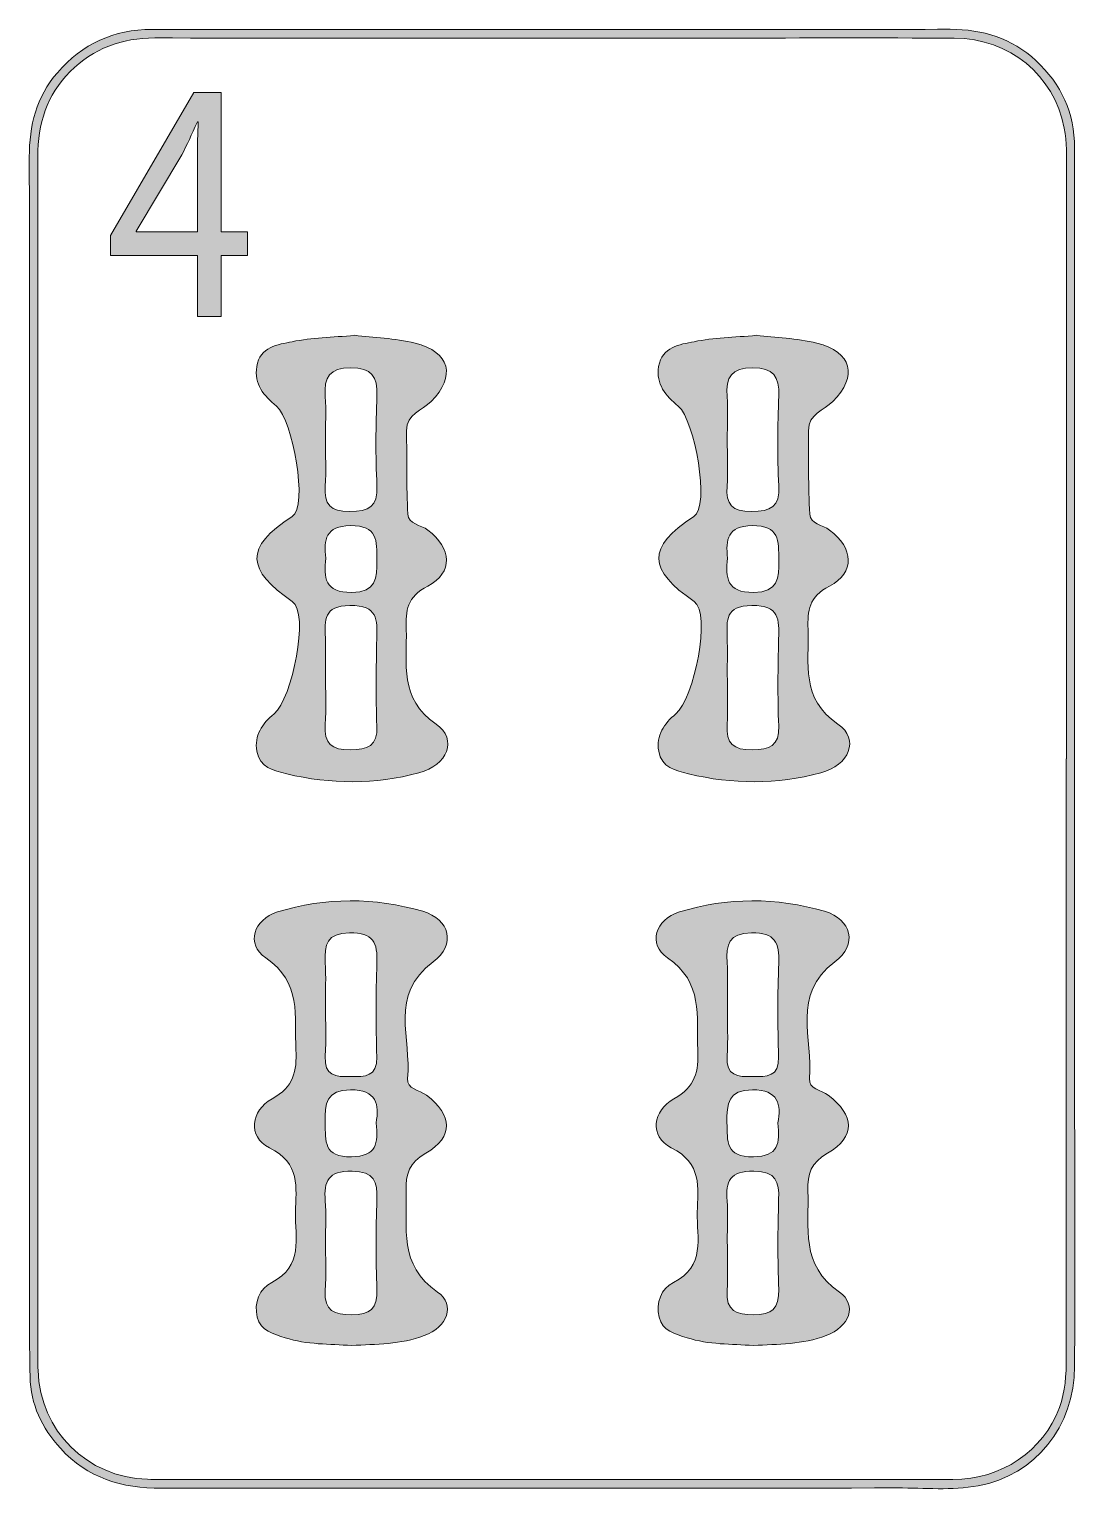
# Model space of a CAD drawing. Extents: x 2183 to 2494, y -981 to -547.
import ezdxf

# ---------------------------------------------------------------- set-up
doc = ezdxf.new("R2010")
doc.units = 0
doc.header["$MEASUREMENT"] = 0
doc.layers.add('Layer 1', color=7, linetype='Continuous', lineweight=0)

msp = doc.modelspace()

# ---------------------------------------------------------------- hatches: boundary and pattern name
at = {"layer": 'Layer 1', "true_color": 0x000000, "transparency": 33554687}
h = msp.add_hatch(color=18, dxfattribs=at)
h.dxf.hatch_style = 2
edge = h.paths.add_edge_path()
edge.add_spline(control_points=[(2491.23, -763.73), (2491.23, -763.73), (2491.18, -763.73), (2491.18, -763.73), (2491.18, -823.12), (2491.17, -882.52), (2491.18, -941.92), (2491.18, -946.93), (2490.89, -951.88), (2489.12, -956.65), (2484.32, -969.61), (2471.89, -978.05), (2457.46, -978.05), (2380.2, -978.04), (2302.93, -978.03), (2225.67, -978.02), (2223.12, -978.02), (2220.56, -978.08), (2218.01, -977.99), (2199.83, -977.34), (2186.15, -963.71), (2185.43, -945.55), (2185.39, -944.62), (2185.4, -943.7), (2185.4, -942.76), (2185.4, -823.39), (2185.43, -704.01), (2185.37, -584.63), (2185.37, -574.9), (2187.99, -566.36), (2194.99, -559.37), (2201.95, -552.44), (2210.35, -549.36), (2220.13, -549.37), (2277.09, -549.42), (2334.05, -549.39), (2391.01, -549.39), (2413.29, -549.39), (2435.57, -549.3), (2457.84, -549.43), (2474.39, -549.52), (2487.48, -560.34), (2490.59, -576.17), (2491.43, -580.41), (2491.21, -584.72), (2491.22, -589), (2491.23, -647.24), (2491.23, -705.49), (2491.23, -763.73)], knot_values=[0, 0, 0, 0, 1, 1, 1, 2, 2, 2, 3, 3, 3, 4, 4, 4, 5, 5, 5, 6, 6, 6, 7, 7, 7, 8, 8, 8, 9, 9, 9, 10, 10, 10, 11, 11, 11, 12, 12, 12, 13, 13, 13, 14, 14, 14, 15, 15, 15, 16, 16, 16, 16], degree=3, periodic=0)
edge = h.paths.add_edge_path()
edge.add_spline(control_points=[(2493.66, -815.57), (2493.66, -737.72), (2493.68, -659.87), (2493.66, -582.03), (2493.66, -571.72), (2489.71, -563.11), (2482.17, -556.11), (2474.98, -549.44), (2466.35, -546.77), (2456.7, -546.79), (2436.63, -546.82), (2416.56, -546.82), (2396.49, -546.82), (2337.43, -546.82), (2278.38, -546.8), (2219.32, -546.8), (2207.98, -546.8), (2198.6, -551.13), (2191.18, -559.69), (2184.9, -566.91), (2182.82, -575.42), (2182.84, -584.81), (2182.92, -644.33), (2182.88, -703.85), (2182.88, -763.36), (2182.88, -813.02), (2182.86, -862.68), (2182.88, -912.33), (2182.88, -924.04), (2182.82, -935.76), (2183.06, -947.47), (2183.23, -955.68), (2186.58, -962.72), (2192.09, -968.77), (2200.17, -977.63), (2210.37, -980.68), (2222.11, -980.65), (2295.08, -980.54), (2368.06, -980.63), (2441.03, -980.56), (2449.02, -980.54), (2457.09, -981.39), (2465.01, -979.92), (2482.05, -976.75), (2493.66, -962.3), (2493.67, -944.35), (2493.7, -901.43), (2493.66, -858.5), (2493.66, -815.57)], knot_values=[0, 0, 0, 0, 1, 1, 1, 2, 2, 2, 3, 3, 3, 4, 4, 4, 5, 5, 5, 6, 6, 6, 7, 7, 7, 8, 8, 8, 9, 9, 9, 10, 10, 10, 11, 11, 11, 12, 12, 12, 13, 13, 13, 14, 14, 14, 15, 15, 15, 16, 16, 16, 16], degree=3, periodic=0)
at = {"layer": 'Layer 1', "true_color": 0x831618, "transparency": 33554687}
h = msp.add_hatch(color=246, dxfattribs=at)
h.dxf.hatch_style = 2
edge = h.paths.add_edge_path()
edge.add_spline(control_points=[(2232.82, -584.76), (2232.82, -584.76), (2232.82, -606.97), (2232.82, -606.97), (2232.82, -606.97), (2214.6, -606.97), (2214.6, -606.97), (2214.6, -606.97), (2214.6, -606.77), (2214.6, -606.77), (2214.6, -606.77), (2228.2, -584.14), (2228.2, -584.14), (2229.74, -581.07), (2231.11, -578.2), (2232.82, -574.31), (2232.82, -574.31), (2233.08, -574.31), (2233.08, -574.31), (2232.9, -577.79), (2232.82, -581.27), (2232.82, -584.76)], knot_values=[0, 0, 0, 0, 1, 1, 1, 2, 2, 2, 3, 3, 3, 4, 4, 4, 5, 5, 5, 6, 6, 6, 7, 7, 7, 7], degree=3, periodic=0)
edge = h.paths.add_edge_path()
edge.add_spline(control_points=[(2239.92, -606.97), (2239.92, -606.97), (2239.92, -565.61), (2239.92, -565.61), (2239.92, -565.61), (2231.79, -565.61), (2231.79, -565.61), (2231.79, -565.61), (2206.98, -608.1), (2206.98, -608.1), (2206.98, -608.1), (2206.98, -614.04), (2206.98, -614.04), (2206.98, -614.04), (2232.82, -614.04), (2232.82, -614.04), (2232.82, -614.04), (2232.82, -632.16), (2232.82, -632.16), (2232.82, -632.16), (2239.92, -632.16), (2239.92, -632.16), (2239.92, -632.16), (2239.92, -614.04), (2239.92, -614.04), (2239.92, -614.04), (2247.71, -614.04), (2247.71, -614.04), (2247.71, -614.04), (2247.71, -606.97), (2247.71, -606.97), (2247.71, -606.97), (2239.92, -606.97), (2239.92, -606.97)], knot_values=[0, 0, 0, 0, 1, 1, 1, 2, 2, 2, 3, 3, 3, 4, 4, 4, 5, 5, 5, 6, 6, 6, 7, 7, 7, 8, 8, 8, 9, 9, 9, 10, 10, 10, 11, 11, 11, 11], degree=3, periodic=0)
at = {"layer": 'Layer 1', "true_color": 0x0f592d, "transparency": 33554687}
h = msp.add_hatch(color=118, dxfattribs=at)
h.dxf.hatch_style = 2
edge = h.paths.add_edge_path()
edge.add_spline(control_points=[(2271.01, -704.08), (2270.32, -709.84), (2270.67, -714.35), (2278.7, -714.25), (2286.07, -714.16), (2286.24, -710.08), (2286.21, -704.62), (2286.18, -698.95), (2286.42, -694.25), (2278.31, -694.39), (2270.94, -694.52), (2270.35, -698.5), (2271.01, -704.08)], knot_values=[0, 0, 0, 0, 1, 1, 1, 2, 2, 2, 3, 3, 3, 4, 4, 4, 4], degree=3, periodic=0)
edge = h.paths.add_edge_path()
edge.add_spline(control_points=[(2270.91, -738.62), (2270.91, -743.6), (2271.18, -748.6), (2270.84, -753.55), (2270.44, -759.21), (2272.76, -761.14), (2278.32, -761.06), (2283.47, -760.99), (2286.44, -759.96), (2286.19, -753.92), (2285.83, -745.31), (2285.96, -736.67), (2286.16, -728.05), (2286.29, -722.34), (2286.52, -718.03), (2278.19, -718.13), (2270.21, -718.23), (2270.76, -722.53), (2270.88, -727.68), (2270.97, -731.33), (2270.9, -734.98), (2270.91, -738.62)], knot_values=[0, 0, 0, 0, 1, 1, 1, 2, 2, 2, 3, 3, 3, 4, 4, 4, 5, 5, 5, 6, 6, 6, 7, 7, 7, 7], degree=3, periodic=0)
edge = h.paths.add_edge_path()
edge.add_spline(control_points=[(2270.9, -668.8), (2270.9, -673.42), (2271.15, -678.05), (2270.84, -682.65), (2270.46, -688.09), (2272.31, -690.21), (2278.08, -690.19), (2283.83, -690.17), (2286.54, -688.87), (2286.22, -682.51), (2285.77, -673.63), (2285.85, -664.7), (2286.2, -655.81), (2286.44, -649.98), (2284.61, -647.47), (2278.44, -647.46), (2272.13, -647.45), (2270.42, -650.27), (2270.84, -655.95), (2271.15, -660.21), (2270.9, -664.52), (2270.9, -668.8)], knot_values=[0, 0, 0, 0, 1, 1, 1, 2, 2, 2, 3, 3, 3, 4, 4, 4, 5, 5, 5, 6, 6, 6, 7, 7, 7, 7], degree=3, periodic=0)
edge = h.paths.add_edge_path()
edge.add_spline(control_points=[(2279.63, -637.79), (2285.11, -638.46), (2291.48, -638.64), (2297.53, -640.13), (2308.01, -642.71), (2309.77, -649.93), (2302.32, -657.45), (2299.65, -660.14), (2294.96, -661.16), (2295.02, -666.15), (2295.11, -674.43), (2294.94, -682.72), (2295.4, -690.97), (2295.57, -693.9), (2299.29, -694.17), (2301.34, -695.71), (2308.47, -701.02), (2308.98, -708.43), (2301.31, -712.35), (2295.12, -715.51), (2294.74, -719.7), (2294.92, -725.21), (2295.24, -735.42), (2292.65, -745.76), (2303.82, -753.44), (2310.32, -757.91), (2307.19, -765.71), (2298.68, -767.93), (2285.66, -771.34), (2272.47, -771.36), (2259.37, -768.19), (2255.55, -767.27), (2251.32, -766.32), (2250.5, -761.48), (2249.69, -756.73), (2252.11, -753.32), (2255.61, -750.34), (2261.03, -745.74), (2266.23, -720.5), (2261.02, -716.92), (2247.47, -707.61), (2246.64, -700.87), (2261, -691.7), (2265.82, -688.62), (2261.22, -662.98), (2256.33, -658.89), (2252.59, -655.77), (2249.63, -652.32), (2250.47, -647.09), (2251.43, -641.16), (2256.75, -640.55), (2261.04, -639.68), (2266.84, -638.5), (2272.86, -638.42), (2279.63, -637.79)], knot_values=[0, 0, 0, 0, 1, 1, 1, 2, 2, 2, 3, 3, 3, 4, 4, 4, 5, 5, 5, 6, 6, 6, 7, 7, 7, 8, 8, 8, 9, 9, 9, 10, 10, 10, 11, 11, 11, 12, 12, 12, 13, 13, 13, 14, 14, 14, 15, 15, 15, 16, 16, 16, 17, 17, 17, 18, 18, 18, 18], degree=3, periodic=0)
h = msp.add_hatch(color=118, dxfattribs=at)
h.dxf.hatch_style = 2
edge = h.paths.add_edge_path()
edge.add_spline(control_points=[(2390.49, -704.08), (2389.8, -709.84), (2390.15, -714.35), (2398.18, -714.25), (2405.56, -714.16), (2405.72, -710.08), (2405.69, -704.62), (2405.66, -698.95), (2405.9, -694.25), (2397.79, -694.39), (2390.42, -694.52), (2389.83, -698.5), (2390.49, -704.08)], knot_values=[0, 0, 0, 0, 1, 1, 1, 2, 2, 2, 3, 3, 3, 4, 4, 4, 4], degree=3, periodic=0)
edge = h.paths.add_edge_path()
edge.add_spline(control_points=[(2390.39, -738.62), (2390.39, -743.6), (2390.66, -748.6), (2390.32, -753.55), (2389.92, -759.21), (2392.24, -761.14), (2397.8, -761.06), (2402.95, -760.99), (2405.92, -759.96), (2405.67, -753.92), (2405.31, -745.31), (2405.44, -736.67), (2405.64, -728.05), (2405.77, -722.34), (2406, -718.03), (2397.67, -718.13), (2389.69, -718.23), (2390.24, -722.53), (2390.36, -727.68), (2390.45, -731.33), (2390.38, -734.98), (2390.39, -738.62)], knot_values=[0, 0, 0, 0, 1, 1, 1, 2, 2, 2, 3, 3, 3, 4, 4, 4, 5, 5, 5, 6, 6, 6, 7, 7, 7, 7], degree=3, periodic=0)
edge = h.paths.add_edge_path()
edge.add_spline(control_points=[(2390.38, -668.8), (2390.38, -673.42), (2390.63, -678.05), (2390.32, -682.65), (2389.94, -688.09), (2391.79, -690.21), (2397.56, -690.19), (2403.31, -690.17), (2406.02, -688.87), (2405.7, -682.51), (2405.25, -673.63), (2405.33, -664.7), (2405.68, -655.81), (2405.92, -649.98), (2404.09, -647.47), (2397.92, -647.46), (2391.61, -647.45), (2389.9, -650.27), (2390.32, -655.95), (2390.63, -660.21), (2390.38, -664.52), (2390.38, -668.8)], knot_values=[0, 0, 0, 0, 1, 1, 1, 2, 2, 2, 3, 3, 3, 4, 4, 4, 5, 5, 5, 6, 6, 6, 7, 7, 7, 7], degree=3, periodic=0)
edge = h.paths.add_edge_path()
edge.add_spline(control_points=[(2399.11, -637.79), (2404.59, -638.46), (2410.97, -638.64), (2417.01, -640.13), (2427.49, -642.71), (2429.25, -649.93), (2421.8, -657.45), (2419.13, -660.14), (2414.44, -661.16), (2414.5, -666.15), (2414.59, -674.43), (2414.42, -682.72), (2414.89, -690.97), (2415.05, -693.9), (2418.77, -694.17), (2420.82, -695.71), (2427.95, -701.02), (2428.46, -708.43), (2420.79, -712.35), (2414.6, -715.51), (2414.22, -719.7), (2414.4, -725.21), (2414.72, -735.42), (2412.13, -745.76), (2423.3, -753.44), (2429.8, -757.91), (2426.67, -765.71), (2418.16, -767.93), (2405.15, -771.34), (2391.95, -771.36), (2378.85, -768.19), (2375.03, -767.27), (2370.8, -766.32), (2369.98, -761.48), (2369.17, -756.73), (2371.59, -753.32), (2375.09, -750.34), (2380.51, -745.74), (2385.71, -720.5), (2380.5, -716.92), (2366.95, -707.61), (2366.12, -700.87), (2380.48, -691.7), (2385.3, -688.62), (2380.7, -662.98), (2375.81, -658.89), (2372.07, -655.77), (2369.11, -652.32), (2369.95, -647.09), (2370.91, -641.16), (2376.23, -640.55), (2380.52, -639.68), (2386.32, -638.5), (2392.34, -638.42), (2399.11, -637.79)], knot_values=[0, 0, 0, 0, 1, 1, 1, 2, 2, 2, 3, 3, 3, 4, 4, 4, 5, 5, 5, 6, 6, 6, 7, 7, 7, 8, 8, 8, 9, 9, 9, 10, 10, 10, 11, 11, 11, 12, 12, 12, 13, 13, 13, 14, 14, 14, 15, 15, 15, 16, 16, 16, 17, 17, 17, 18, 18, 18, 18], degree=3, periodic=0)
h = msp.add_hatch(color=118, dxfattribs=at)
h.dxf.hatch_style = 2
edge = h.paths.add_edge_path()
edge.add_spline(control_points=[(2285.94, -872), (2286.99, -866.55), (2286.09, -862.12), (2278.36, -862.14), (2271.21, -862.15), (2270.68, -866.31), (2270.81, -871.89), (2270.93, -877.44), (2270.33, -882.24), (2278.65, -882.09), (2286.11, -881.96), (2286.65, -878.12), (2285.94, -872)], knot_values=[0, 0, 0, 0, 1, 1, 1, 2, 2, 2, 3, 3, 3, 4, 4, 4, 4], degree=3, periodic=0)
edge = h.paths.add_edge_path()
edge.add_spline(control_points=[(2270.92, -837.21), (2270.92, -842.19), (2271.18, -847.18), (2270.85, -852.13), (2270.45, -858.11), (2274, -858.31), (2278.41, -858.24), (2282.63, -858.18), (2286.36, -858.44), (2286.17, -852.32), (2285.87, -843.04), (2285.85, -833.73), (2286.2, -824.46), (2286.43, -818.43), (2285.11, -815.38), (2278.1, -815.46), (2271.24, -815.54), (2270.59, -819.01), (2270.86, -824.27), (2271.07, -828.57), (2270.9, -832.9), (2270.92, -837.21)], knot_values=[0, 0, 0, 0, 1, 1, 1, 2, 2, 2, 3, 3, 3, 4, 4, 4, 5, 5, 5, 6, 6, 6, 7, 7, 7, 7], degree=3, periodic=0)
edge = h.paths.add_edge_path()
edge.add_spline(control_points=[(2270.91, -907.08), (2270.91, -912.03), (2271.18, -916.99), (2270.84, -921.91), (2270.42, -927.94), (2273.65, -929.03), (2278.7, -929.09), (2284.15, -929.16), (2286.4, -927.14), (2286.19, -921.52), (2285.86, -912.63), (2285.91, -903.72), (2286.18, -894.82), (2286.34, -889.42), (2285.49, -886.45), (2278.81, -886.35), (2271.71, -886.24), (2270.37, -889.28), (2270.84, -895.22), (2271.15, -899.15), (2270.9, -903.13), (2270.91, -907.08)], knot_values=[0, 0, 0, 0, 1, 1, 1, 2, 2, 2, 3, 3, 3, 4, 4, 4, 5, 5, 5, 6, 6, 6, 7, 7, 7, 7], degree=3, periodic=0)
edge = h.paths.add_edge_path()
edge.add_spline(control_points=[(2278.67, -938.22), (2272.06, -937.71), (2265.39, -937.99), (2258.95, -935.89), (2255.45, -934.74), (2251.63, -933.96), (2250.62, -929.77), (2249.58, -925.44), (2251.24, -921.29), (2254.92, -919.44), (2264.46, -914.65), (2261.83, -906.18), (2261.99, -898.58), (2262.14, -891.22), (2263.53, -884.05), (2254.25, -879.37), (2247.59, -876.01), (2248.76, -868.36), (2255.01, -864.86), (2261.47, -861.24), (2262.43, -856.65), (2262.12, -850.28), (2261.65, -840.32), (2263.93, -830.28), (2253.13, -822.93), (2247.18, -818.88), (2249.51, -811.47), (2256.66, -809.27), (2270.93, -804.86), (2285.52, -804.93), (2299.82, -809.07), (2307.89, -811.4), (2309.82, -819), (2302.89, -824.14), (2289.73, -833.9), (2296.5, -847.03), (2295.33, -858.78), (2295.02, -861.93), (2298.91, -862.24), (2300.94, -863.77), (2308.77, -869.69), (2309.11, -876.16), (2300.73, -881.01), (2295.76, -883.89), (2294.71, -887.17), (2294.89, -892.19), (2295.27, -903.07), (2292.49, -914.17), (2304.25, -922.33), (2309.66, -926.09), (2307.25, -932.65), (2300.28, -935.26), (2293.31, -937.87), (2285.95, -937.77), (2278.67, -938.22)], knot_values=[0, 0, 0, 0, 1, 1, 1, 2, 2, 2, 3, 3, 3, 4, 4, 4, 5, 5, 5, 6, 6, 6, 7, 7, 7, 8, 8, 8, 9, 9, 9, 10, 10, 10, 11, 11, 11, 12, 12, 12, 13, 13, 13, 14, 14, 14, 15, 15, 15, 16, 16, 16, 17, 17, 17, 18, 18, 18, 18], degree=3, periodic=0)
h = msp.add_hatch(color=118, dxfattribs=at)
h.dxf.hatch_style = 2
edge = h.paths.add_edge_path()
edge.add_spline(control_points=[(2405.42, -872), (2406.47, -866.55), (2405.57, -862.12), (2397.84, -862.14), (2390.69, -862.15), (2390.16, -866.31), (2390.29, -871.89), (2390.42, -877.44), (2389.81, -882.24), (2398.13, -882.09), (2405.59, -881.96), (2406.13, -878.12), (2405.42, -872)], knot_values=[0, 0, 0, 0, 1, 1, 1, 2, 2, 2, 3, 3, 3, 4, 4, 4, 4], degree=3, periodic=0)
edge = h.paths.add_edge_path()
edge.add_spline(control_points=[(2390.4, -837.21), (2390.4, -842.19), (2390.66, -847.18), (2390.33, -852.13), (2389.93, -858.11), (2393.48, -858.31), (2397.89, -858.24), (2402.11, -858.18), (2405.84, -858.44), (2405.65, -852.32), (2405.35, -843.04), (2405.33, -833.73), (2405.68, -824.46), (2405.91, -818.43), (2404.59, -815.38), (2397.58, -815.46), (2390.72, -815.54), (2390.07, -819.01), (2390.34, -824.27), (2390.55, -828.57), (2390.38, -832.9), (2390.4, -837.21)], knot_values=[0, 0, 0, 0, 1, 1, 1, 2, 2, 2, 3, 3, 3, 4, 4, 4, 5, 5, 5, 6, 6, 6, 7, 7, 7, 7], degree=3, periodic=0)
edge = h.paths.add_edge_path()
edge.add_spline(control_points=[(2390.39, -907.08), (2390.39, -912.03), (2390.66, -916.99), (2390.32, -921.91), (2389.9, -927.94), (2393.13, -929.03), (2398.18, -929.09), (2403.63, -929.16), (2405.88, -927.14), (2405.67, -921.52), (2405.34, -912.63), (2405.39, -903.72), (2405.66, -894.82), (2405.82, -889.42), (2404.97, -886.45), (2398.29, -886.35), (2391.19, -886.24), (2389.85, -889.28), (2390.32, -895.22), (2390.63, -899.15), (2390.38, -903.13), (2390.39, -907.08)], knot_values=[0, 0, 0, 0, 1, 1, 1, 2, 2, 2, 3, 3, 3, 4, 4, 4, 5, 5, 5, 6, 6, 6, 7, 7, 7, 7], degree=3, periodic=0)
edge = h.paths.add_edge_path()
edge.add_spline(control_points=[(2398.15, -938.22), (2391.54, -937.71), (2384.87, -937.99), (2378.44, -935.89), (2374.93, -934.74), (2371.11, -933.96), (2370.1, -929.77), (2369.06, -925.44), (2370.72, -921.29), (2374.4, -919.44), (2383.94, -914.65), (2381.31, -906.18), (2381.47, -898.58), (2381.62, -891.22), (2383.01, -884.05), (2373.73, -879.37), (2367.07, -876.01), (2368.24, -868.36), (2374.49, -864.86), (2380.95, -861.24), (2381.91, -856.65), (2381.6, -850.28), (2381.13, -840.32), (2383.41, -830.28), (2372.61, -822.93), (2366.66, -818.88), (2368.99, -811.47), (2376.14, -809.27), (2390.41, -804.86), (2405, -804.93), (2419.3, -809.07), (2427.37, -811.4), (2429.3, -819), (2422.37, -824.14), (2409.21, -833.9), (2415.98, -847.03), (2414.81, -858.78), (2414.5, -861.93), (2418.39, -862.24), (2420.42, -863.77), (2428.25, -869.69), (2428.59, -876.16), (2420.21, -881.01), (2415.24, -883.89), (2414.19, -887.17), (2414.37, -892.19), (2414.75, -903.07), (2411.97, -914.17), (2423.73, -922.33), (2429.14, -926.09), (2426.73, -932.65), (2419.76, -935.26), (2412.79, -937.87), (2405.43, -937.77), (2398.15, -938.22)], knot_values=[0, 0, 0, 0, 1, 1, 1, 2, 2, 2, 3, 3, 3, 4, 4, 4, 5, 5, 5, 6, 6, 6, 7, 7, 7, 8, 8, 8, 9, 9, 9, 10, 10, 10, 11, 11, 11, 12, 12, 12, 13, 13, 13, 14, 14, 14, 15, 15, 15, 16, 16, 16, 17, 17, 17, 18, 18, 18, 18], degree=3, periodic=0)

# ---------------------------------------------------------------- linework, layer by layer
at = {"layer": 'Layer 1'}
for points, knots in [([(2493.66, -815.57), (2493.66, -737.72), (2493.68, -659.87), (2493.66, -582.03), (2493.66, -571.72), (2489.71, -563.11), (2482.17, -556.11), (2474.98, -549.44), (2466.35, -546.77), (2456.7, -546.79), (2436.63, -546.82), (2416.56, -546.82), (2396.49, -546.82), (2337.43, -546.82), (2278.38, -546.8), (2219.32, -546.8), (2207.98, -546.8), (2198.6, -551.13), (2191.18, -559.69), (2184.9, -566.91), (2182.82, -575.42), (2182.84, -584.81), (2182.92, -644.33), (2182.88, -703.85), (2182.88, -763.36), (2182.88, -813.02), (2182.86, -862.68), (2182.88, -912.33), (2182.88, -924.04), (2182.82, -935.76), (2183.06, -947.47), (2183.23, -955.68), (2186.58, -962.72), (2192.09, -968.77), (2200.17, -977.63), (2210.37, -980.68), (2222.11, -980.65), (2295.08, -980.54), (2368.06, -980.63), (2441.03, -980.56), (2449.02, -980.54), (2457.09, -981.39), (2465.01, -979.92), (2482.05, -976.75), (2493.66, -962.3), (2493.67, -944.35), (2493.7, -901.43), (2493.66, -858.5), (2493.66, -815.57)], [0, 0, 0, 0, 1, 1, 1, 2, 2, 2, 3, 3, 3, 4, 4, 4, 5, 5, 5, 6, 6, 6, 7, 7, 7, 8, 8, 8, 9, 9, 9, 10, 10, 10, 11, 11, 11, 12, 12, 12, 13, 13, 13, 14, 14, 14, 15, 15, 15, 16, 16, 16, 16]), ([(2491.23, -763.73), (2491.23, -763.73), (2491.18, -763.73), (2491.18, -763.73), (2491.18, -823.12), (2491.17, -882.52), (2491.18, -941.92), (2491.18, -946.93), (2490.89, -951.88), (2489.12, -956.65), (2484.32, -969.61), (2471.89, -978.05), (2457.46, -978.05), (2380.2, -978.04), (2302.93, -978.03), (2225.67, -978.02), (2223.12, -978.02), (2220.56, -978.08), (2218.01, -977.99), (2199.83, -977.34), (2186.15, -963.71), (2185.43, -945.55), (2185.39, -944.62), (2185.4, -943.7), (2185.4, -942.76), (2185.4, -823.39), (2185.43, -704.01), (2185.37, -584.63), (2185.37, -574.9), (2187.99, -566.36), (2194.99, -559.37), (2201.95, -552.44), (2210.35, -549.36), (2220.13, -549.37), (2277.09, -549.42), (2334.05, -549.39), (2391.01, -549.39), (2413.29, -549.39), (2435.57, -549.3), (2457.84, -549.43), (2474.39, -549.52), (2487.48, -560.34), (2490.59, -576.17), (2491.43, -580.41), (2491.21, -584.72), (2491.22, -589), (2491.23, -647.24), (2491.23, -705.49), (2491.23, -763.73)], [0, 0, 0, 0, 1, 1, 1, 2, 2, 2, 3, 3, 3, 4, 4, 4, 5, 5, 5, 6, 6, 6, 7, 7, 7, 8, 8, 8, 9, 9, 9, 10, 10, 10, 11, 11, 11, 12, 12, 12, 13, 13, 13, 14, 14, 14, 15, 15, 15, 16, 16, 16, 16]), ([(2491.23, -763.73), (2491.23, -763.73), (2491.18, -763.73), (2491.18, -763.73), (2491.18, -823.12), (2491.17, -882.52), (2491.18, -941.92), (2491.18, -946.93), (2490.89, -951.88), (2489.12, -956.65), (2484.32, -969.61), (2471.89, -978.05), (2457.46, -978.05), (2380.2, -978.04), (2302.93, -978.03), (2225.67, -978.02), (2223.12, -978.02), (2220.56, -978.08), (2218.01, -977.99), (2199.83, -977.34), (2186.15, -963.71), (2185.43, -945.55), (2185.39, -944.62), (2185.4, -943.7), (2185.4, -942.76), (2185.4, -823.39), (2185.43, -704.01), (2185.37, -584.63), (2185.37, -574.9), (2187.99, -566.36), (2194.99, -559.37), (2201.95, -552.44), (2210.35, -549.36), (2220.13, -549.37), (2277.09, -549.42), (2334.05, -549.39), (2391.01, -549.39), (2413.29, -549.39), (2435.57, -549.3), (2457.84, -549.43), (2474.39, -549.52), (2487.48, -560.34), (2490.59, -576.17), (2491.43, -580.41), (2491.21, -584.72), (2491.22, -589), (2491.23, -647.24), (2491.23, -705.49), (2491.23, -763.73)], [0, 0, 0, 0, 1, 1, 1, 2, 2, 2, 3, 3, 3, 4, 4, 4, 5, 5, 5, 6, 6, 6, 7, 7, 7, 8, 8, 8, 9, 9, 9, 10, 10, 10, 11, 11, 11, 12, 12, 12, 13, 13, 13, 14, 14, 14, 15, 15, 15, 16, 16, 16, 16]), ([(2239.92, -606.97), (2239.92, -606.97), (2239.92, -565.61), (2239.92, -565.61), (2239.92, -565.61), (2231.79, -565.61), (2231.79, -565.61), (2231.79, -565.61), (2206.98, -608.1), (2206.98, -608.1), (2206.98, -608.1), (2206.98, -614.04), (2206.98, -614.04), (2206.98, -614.04), (2232.82, -614.04), (2232.82, -614.04), (2232.82, -614.04), (2232.82, -632.16), (2232.82, -632.16), (2232.82, -632.16), (2239.92, -632.16), (2239.92, -632.16), (2239.92, -632.16), (2239.92, -614.04), (2239.92, -614.04), (2239.92, -614.04), (2247.71, -614.04), (2247.71, -614.04), (2247.71, -614.04), (2247.71, -606.97), (2247.71, -606.97), (2247.71, -606.97), (2239.92, -606.97), (2239.92, -606.97)], [0, 0, 0, 0, 1, 1, 1, 2, 2, 2, 3, 3, 3, 4, 4, 4, 5, 5, 5, 6, 6, 6, 7, 7, 7, 8, 8, 8, 9, 9, 9, 10, 10, 10, 11, 11, 11, 11]), ([(2232.82, -584.76), (2232.82, -584.76), (2232.82, -606.97), (2232.82, -606.97), (2232.82, -606.97), (2214.6, -606.97), (2214.6, -606.97), (2214.6, -606.97), (2214.6, -606.77), (2214.6, -606.77), (2214.6, -606.77), (2228.2, -584.14), (2228.2, -584.14), (2229.74, -581.07), (2231.11, -578.2), (2232.82, -574.31), (2232.82, -574.31), (2233.08, -574.31), (2233.08, -574.31), (2232.9, -577.79), (2232.82, -581.27), (2232.82, -584.76)], [0, 0, 0, 0, 1, 1, 1, 2, 2, 2, 3, 3, 3, 4, 4, 4, 5, 5, 5, 6, 6, 6, 7, 7, 7, 7]), ([(2279.63, -637.79), (2285.11, -638.46), (2291.48, -638.64), (2297.53, -640.13), (2308.01, -642.71), (2309.77, -649.93), (2302.32, -657.45), (2299.65, -660.14), (2294.96, -661.16), (2295.02, -666.15), (2295.11, -674.43), (2294.94, -682.72), (2295.4, -690.97), (2295.57, -693.9), (2299.29, -694.17), (2301.34, -695.71), (2308.47, -701.02), (2308.98, -708.43), (2301.31, -712.35), (2295.12, -715.51), (2294.74, -719.7), (2294.92, -725.21), (2295.24, -735.42), (2292.65, -745.76), (2303.82, -753.44), (2310.32, -757.91), (2307.19, -765.71), (2298.68, -767.93), (2285.66, -771.34), (2272.47, -771.36), (2259.37, -768.19), (2255.55, -767.27), (2251.32, -766.32), (2250.5, -761.48), (2249.69, -756.73), (2252.11, -753.32), (2255.61, -750.34), (2261.03, -745.74), (2266.23, -720.5), (2261.02, -716.92), (2247.47, -707.61), (2246.64, -700.87), (2261, -691.7), (2265.82, -688.62), (2261.22, -662.98), (2256.33, -658.89), (2252.59, -655.77), (2249.63, -652.32), (2250.47, -647.09), (2251.43, -641.16), (2256.75, -640.55), (2261.04, -639.68), (2266.84, -638.5), (2272.86, -638.42), (2279.63, -637.79)], [0, 0, 0, 0, 1, 1, 1, 2, 2, 2, 3, 3, 3, 4, 4, 4, 5, 5, 5, 6, 6, 6, 7, 7, 7, 8, 8, 8, 9, 9, 9, 10, 10, 10, 11, 11, 11, 12, 12, 12, 13, 13, 13, 14, 14, 14, 15, 15, 15, 16, 16, 16, 17, 17, 17, 18, 18, 18, 18]), ([(2399.11, -637.79), (2404.59, -638.46), (2410.97, -638.64), (2417.01, -640.13), (2427.49, -642.71), (2429.25, -649.93), (2421.8, -657.45), (2419.13, -660.14), (2414.44, -661.16), (2414.5, -666.15), (2414.59, -674.43), (2414.42, -682.72), (2414.89, -690.97), (2415.05, -693.9), (2418.77, -694.17), (2420.82, -695.71), (2427.95, -701.02), (2428.46, -708.43), (2420.79, -712.35), (2414.6, -715.51), (2414.22, -719.7), (2414.4, -725.21), (2414.72, -735.42), (2412.13, -745.76), (2423.3, -753.44), (2429.8, -757.91), (2426.67, -765.71), (2418.16, -767.93), (2405.15, -771.34), (2391.95, -771.36), (2378.85, -768.19), (2375.03, -767.27), (2370.8, -766.32), (2369.98, -761.48), (2369.17, -756.73), (2371.59, -753.32), (2375.09, -750.34), (2380.51, -745.74), (2385.71, -720.5), (2380.5, -716.92), (2366.95, -707.61), (2366.12, -700.87), (2380.48, -691.7), (2385.3, -688.62), (2380.7, -662.98), (2375.81, -658.89), (2372.07, -655.77), (2369.11, -652.32), (2369.95, -647.09), (2370.91, -641.16), (2376.23, -640.55), (2380.52, -639.68), (2386.32, -638.5), (2392.34, -638.42), (2399.11, -637.79)], [0, 0, 0, 0, 1, 1, 1, 2, 2, 2, 3, 3, 3, 4, 4, 4, 5, 5, 5, 6, 6, 6, 7, 7, 7, 8, 8, 8, 9, 9, 9, 10, 10, 10, 11, 11, 11, 12, 12, 12, 13, 13, 13, 14, 14, 14, 15, 15, 15, 16, 16, 16, 17, 17, 17, 18, 18, 18, 18]), ([(2270.9, -668.8), (2270.9, -673.42), (2271.15, -678.05), (2270.84, -682.65), (2270.46, -688.09), (2272.31, -690.21), (2278.08, -690.19), (2283.83, -690.17), (2286.54, -688.87), (2286.22, -682.51), (2285.77, -673.63), (2285.85, -664.7), (2286.2, -655.81), (2286.44, -649.98), (2284.61, -647.47), (2278.44, -647.46), (2272.13, -647.45), (2270.42, -650.27), (2270.84, -655.95), (2271.15, -660.21), (2270.9, -664.52), (2270.9, -668.8)], [0, 0, 0, 0, 1, 1, 1, 2, 2, 2, 3, 3, 3, 4, 4, 4, 5, 5, 5, 6, 6, 6, 7, 7, 7, 7]), ([(2390.38, -668.8), (2390.38, -673.42), (2390.63, -678.05), (2390.32, -682.65), (2389.94, -688.09), (2391.79, -690.21), (2397.56, -690.19), (2403.31, -690.17), (2406.02, -688.87), (2405.7, -682.51), (2405.25, -673.63), (2405.33, -664.7), (2405.68, -655.81), (2405.92, -649.98), (2404.09, -647.47), (2397.92, -647.46), (2391.61, -647.45), (2389.9, -650.27), (2390.32, -655.95), (2390.63, -660.21), (2390.38, -664.52), (2390.38, -668.8)], [0, 0, 0, 0, 1, 1, 1, 2, 2, 2, 3, 3, 3, 4, 4, 4, 5, 5, 5, 6, 6, 6, 7, 7, 7, 7]), ([(2271.01, -704.08), (2270.32, -709.84), (2270.67, -714.35), (2278.7, -714.25), (2286.07, -714.16), (2286.24, -710.08), (2286.21, -704.62), (2286.18, -698.95), (2286.42, -694.25), (2278.31, -694.39), (2270.94, -694.52), (2270.35, -698.5), (2271.01, -704.08)], [0, 0, 0, 0, 1, 1, 1, 2, 2, 2, 3, 3, 3, 4, 4, 4, 4]), ([(2390.49, -704.08), (2389.8, -709.84), (2390.15, -714.35), (2398.18, -714.25), (2405.56, -714.16), (2405.72, -710.08), (2405.69, -704.62), (2405.66, -698.95), (2405.9, -694.25), (2397.79, -694.39), (2390.42, -694.52), (2389.83, -698.5), (2390.49, -704.08)], [0, 0, 0, 0, 1, 1, 1, 2, 2, 2, 3, 3, 3, 4, 4, 4, 4]), ([(2270.91, -738.62), (2270.91, -743.6), (2271.18, -748.6), (2270.84, -753.55), (2270.44, -759.21), (2272.76, -761.14), (2278.32, -761.06), (2283.47, -760.99), (2286.44, -759.96), (2286.19, -753.92), (2285.83, -745.31), (2285.96, -736.67), (2286.16, -728.05), (2286.29, -722.34), (2286.52, -718.03), (2278.19, -718.13), (2270.21, -718.23), (2270.76, -722.53), (2270.88, -727.68), (2270.97, -731.33), (2270.9, -734.98), (2270.91, -738.62)], [0, 0, 0, 0, 1, 1, 1, 2, 2, 2, 3, 3, 3, 4, 4, 4, 5, 5, 5, 6, 6, 6, 7, 7, 7, 7]), ([(2390.39, -738.62), (2390.39, -743.6), (2390.66, -748.6), (2390.32, -753.55), (2389.92, -759.21), (2392.24, -761.14), (2397.8, -761.06), (2402.95, -760.99), (2405.92, -759.96), (2405.67, -753.92), (2405.31, -745.31), (2405.44, -736.67), (2405.64, -728.05), (2405.77, -722.34), (2406, -718.03), (2397.67, -718.13), (2389.69, -718.23), (2390.24, -722.53), (2390.36, -727.68), (2390.45, -731.33), (2390.38, -734.98), (2390.39, -738.62)], [0, 0, 0, 0, 1, 1, 1, 2, 2, 2, 3, 3, 3, 4, 4, 4, 5, 5, 5, 6, 6, 6, 7, 7, 7, 7]), ([(2278.67, -938.22), (2272.06, -937.71), (2265.39, -937.99), (2258.95, -935.89), (2255.45, -934.74), (2251.63, -933.96), (2250.62, -929.77), (2249.58, -925.44), (2251.24, -921.29), (2254.92, -919.44), (2264.46, -914.65), (2261.83, -906.18), (2261.99, -898.58), (2262.14, -891.22), (2263.53, -884.05), (2254.25, -879.37), (2247.59, -876.01), (2248.76, -868.36), (2255.01, -864.86), (2261.47, -861.24), (2262.43, -856.65), (2262.12, -850.28), (2261.65, -840.32), (2263.93, -830.28), (2253.13, -822.93), (2247.18, -818.88), (2249.51, -811.47), (2256.66, -809.27), (2270.93, -804.86), (2285.52, -804.93), (2299.82, -809.07), (2307.89, -811.4), (2309.82, -819), (2302.89, -824.14), (2289.73, -833.9), (2296.5, -847.03), (2295.33, -858.78), (2295.02, -861.93), (2298.91, -862.24), (2300.94, -863.77), (2308.77, -869.69), (2309.11, -876.16), (2300.73, -881.01), (2295.76, -883.89), (2294.71, -887.17), (2294.89, -892.19), (2295.27, -903.07), (2292.49, -914.17), (2304.25, -922.33), (2309.66, -926.09), (2307.25, -932.65), (2300.28, -935.26), (2293.31, -937.87), (2285.95, -937.77), (2278.67, -938.22)], [0, 0, 0, 0, 1, 1, 1, 2, 2, 2, 3, 3, 3, 4, 4, 4, 5, 5, 5, 6, 6, 6, 7, 7, 7, 8, 8, 8, 9, 9, 9, 10, 10, 10, 11, 11, 11, 12, 12, 12, 13, 13, 13, 14, 14, 14, 15, 15, 15, 16, 16, 16, 17, 17, 17, 18, 18, 18, 18]), ([(2398.15, -938.22), (2391.54, -937.71), (2384.87, -937.99), (2378.44, -935.89), (2374.93, -934.74), (2371.11, -933.96), (2370.1, -929.77), (2369.06, -925.44), (2370.72, -921.29), (2374.4, -919.44), (2383.94, -914.65), (2381.31, -906.18), (2381.47, -898.58), (2381.62, -891.22), (2383.01, -884.05), (2373.73, -879.37), (2367.07, -876.01), (2368.24, -868.36), (2374.49, -864.86), (2380.95, -861.24), (2381.91, -856.65), (2381.6, -850.28), (2381.13, -840.32), (2383.41, -830.28), (2372.61, -822.93), (2366.66, -818.88), (2368.99, -811.47), (2376.14, -809.27), (2390.41, -804.86), (2405, -804.93), (2419.3, -809.07), (2427.37, -811.4), (2429.3, -819), (2422.37, -824.14), (2409.21, -833.9), (2415.98, -847.03), (2414.81, -858.78), (2414.5, -861.93), (2418.39, -862.24), (2420.42, -863.77), (2428.25, -869.69), (2428.59, -876.16), (2420.21, -881.01), (2415.24, -883.89), (2414.19, -887.17), (2414.37, -892.19), (2414.75, -903.07), (2411.97, -914.17), (2423.73, -922.33), (2429.14, -926.09), (2426.73, -932.65), (2419.76, -935.26), (2412.79, -937.87), (2405.43, -937.77), (2398.15, -938.22)], [0, 0, 0, 0, 1, 1, 1, 2, 2, 2, 3, 3, 3, 4, 4, 4, 5, 5, 5, 6, 6, 6, 7, 7, 7, 8, 8, 8, 9, 9, 9, 10, 10, 10, 11, 11, 11, 12, 12, 12, 13, 13, 13, 14, 14, 14, 15, 15, 15, 16, 16, 16, 17, 17, 17, 18, 18, 18, 18]), ([(2270.92, -837.21), (2270.92, -842.19), (2271.18, -847.18), (2270.85, -852.13), (2270.45, -858.11), (2274, -858.31), (2278.41, -858.24), (2282.63, -858.18), (2286.36, -858.44), (2286.17, -852.32), (2285.87, -843.04), (2285.85, -833.73), (2286.2, -824.46), (2286.43, -818.43), (2285.11, -815.38), (2278.1, -815.46), (2271.24, -815.54), (2270.59, -819.01), (2270.86, -824.27), (2271.07, -828.57), (2270.9, -832.9), (2270.92, -837.21)], [0, 0, 0, 0, 1, 1, 1, 2, 2, 2, 3, 3, 3, 4, 4, 4, 5, 5, 5, 6, 6, 6, 7, 7, 7, 7]), ([(2390.4, -837.21), (2390.4, -842.19), (2390.66, -847.18), (2390.33, -852.13), (2389.93, -858.11), (2393.48, -858.31), (2397.89, -858.24), (2402.11, -858.18), (2405.84, -858.44), (2405.65, -852.32), (2405.35, -843.04), (2405.33, -833.73), (2405.68, -824.46), (2405.91, -818.43), (2404.59, -815.38), (2397.58, -815.46), (2390.72, -815.54), (2390.07, -819.01), (2390.34, -824.27), (2390.55, -828.57), (2390.38, -832.9), (2390.4, -837.21)], [0, 0, 0, 0, 1, 1, 1, 2, 2, 2, 3, 3, 3, 4, 4, 4, 5, 5, 5, 6, 6, 6, 7, 7, 7, 7]), ([(2285.94, -872), (2286.99, -866.55), (2286.09, -862.12), (2278.36, -862.14), (2271.21, -862.15), (2270.68, -866.31), (2270.81, -871.89), (2270.93, -877.44), (2270.33, -882.24), (2278.65, -882.09), (2286.11, -881.96), (2286.65, -878.12), (2285.94, -872)], [0, 0, 0, 0, 1, 1, 1, 2, 2, 2, 3, 3, 3, 4, 4, 4, 4]), ([(2405.42, -872), (2406.47, -866.55), (2405.57, -862.12), (2397.84, -862.14), (2390.69, -862.15), (2390.16, -866.31), (2390.29, -871.89), (2390.42, -877.44), (2389.81, -882.24), (2398.13, -882.09), (2405.59, -881.96), (2406.13, -878.12), (2405.42, -872)], [0, 0, 0, 0, 1, 1, 1, 2, 2, 2, 3, 3, 3, 4, 4, 4, 4]), ([(2270.91, -907.08), (2270.91, -912.03), (2271.18, -916.99), (2270.84, -921.91), (2270.42, -927.94), (2273.65, -929.03), (2278.7, -929.09), (2284.15, -929.16), (2286.4, -927.14), (2286.19, -921.52), (2285.86, -912.63), (2285.91, -903.72), (2286.18, -894.82), (2286.34, -889.42), (2285.49, -886.45), (2278.81, -886.35), (2271.71, -886.24), (2270.37, -889.28), (2270.84, -895.22), (2271.15, -899.15), (2270.9, -903.13), (2270.91, -907.08)], [0, 0, 0, 0, 1, 1, 1, 2, 2, 2, 3, 3, 3, 4, 4, 4, 5, 5, 5, 6, 6, 6, 7, 7, 7, 7]), ([(2390.39, -907.08), (2390.39, -912.03), (2390.66, -916.99), (2390.32, -921.91), (2389.9, -927.94), (2393.13, -929.03), (2398.18, -929.09), (2403.63, -929.16), (2405.88, -927.14), (2405.67, -921.52), (2405.34, -912.63), (2405.39, -903.72), (2405.66, -894.82), (2405.82, -889.42), (2404.97, -886.45), (2398.29, -886.35), (2391.19, -886.24), (2389.85, -889.28), (2390.32, -895.22), (2390.63, -899.15), (2390.38, -903.13), (2390.39, -907.08)], [0, 0, 0, 0, 1, 1, 1, 2, 2, 2, 3, 3, 3, 4, 4, 4, 5, 5, 5, 6, 6, 6, 7, 7, 7, 7])]:
    msp.add_open_spline(points, degree=3, knots=knots, dxfattribs=at)

doc.saveas('drawing.dxf')
